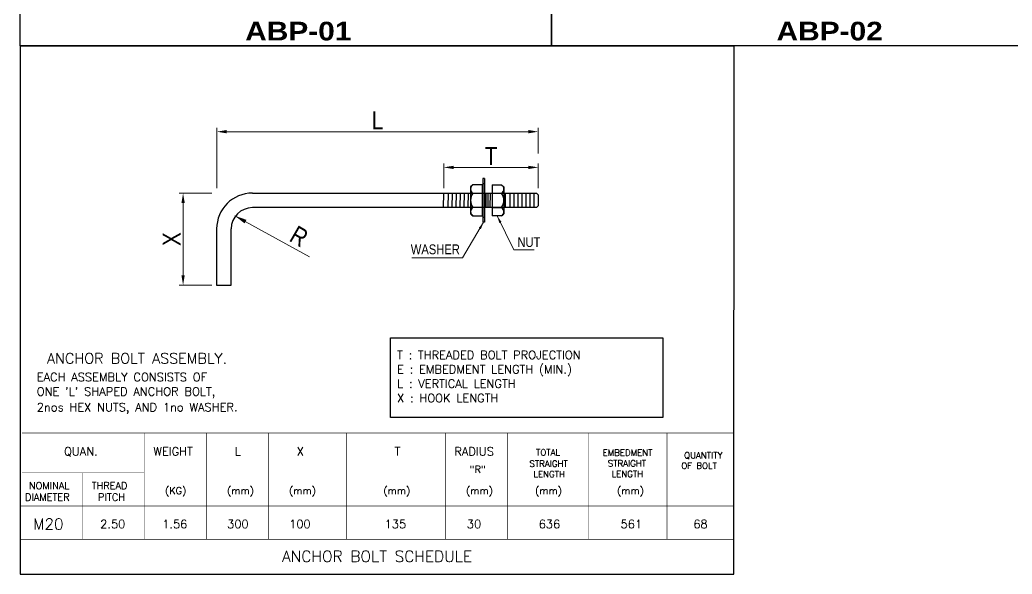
# Model space of a CAD drawing. Header units: millimetres. Extents: x 0 to 2669304, y -3314102 to 0.
# Drawn here: x 2230651 to 2232683, y -3144786 to -3143651 of the extents above; entities that cross this region are included whole.
import ezdxf
from ezdxf.enums import TextEntityAlignment as Align

# ---------------------------------------------------------------- set-up
doc = ezdxf.new("R2010")
doc.units = ezdxf.units.MM
doc.header["$LTSCALE"] = 0.4
doc.header["$MEASUREMENT"] = 0
doc.header["$PDMODE"] = 34
doc.layers.add('1FSDIM0', color=7, linetype='Continuous')
for name, color, linetype, lineweight in [('1NSDIM0', 7, 'Continuous', 9), ('TEXT', 7, 'Continuous', 13), ('Text Small', 7, 'Continuous', 0)]:
    doc.layers.add(name, color=color, linetype=linetype, lineweight=lineweight)
doc.styles.add('Khan', font='')
doc.styles.add('ROMAND', font='romand.shx')
doc.styles.get("Standard").update_dxf_attribs({"font": 'ARIALN.TTF'})
doc.styles.add('style2', font='ARIALN.TTF')
doc.styles.get('Khan').set_extended_font_data('Arial Black')
doc.dimstyles.new('shahid', dxfattribs={"dimtxt": 37.0005, "dimasz": 20, "dimexe": 8, "dimexo": 10, "dimgap": 5, "dimtad": 3, "dimdec": 0, "dimrnd": 1, "dimzin": 0, "dimdsep": 46, "dimtxsty": 'style2', "dimcen": 0.09, "dimclrt": 1, "dimadec": 0, "dimazin": 0, "dimtfac": 1, "dimtdec": 0, "dimtix": 1, "dimtmove": 1, "dimatfit": 3, "dimfxl": 0, "dimtolj": 1, "dimtzin": 0, "dimlwd": 5, "dimlwe": 5, "dimarcsym": 0})
doc.dimstyles.new('Standard-200', dxfattribs={"dimtxt": 200, "dimasz": 200, "dimexe": 75, "dimexo": 25, "dimgap": 100, "dimtad": 1, "dimdec": 0, "dimzin": 0, "dimdsep": 46, "dimtxsty": 'Standard', "dimcen": 0.09, "dimclrd": 256, "dimclrt": 256, "dimadec": 0, "dimazin": 0, "dimtfac": 1, "dimtdec": 0, "dimtmove": 0, "dimatfit": 3, "dimfxl": 0, "dimtolj": 1, "dimtzin": 0, "dimlwd": 9, "dimlwe": 9, "dimarcsym": 0})

# ---------------------------------------------------------------- blocks, each defined once
blk = doc.blocks.new('*D477')
at = {"layer": '1NSDIM0', "color": 0, "lineweight": 5}
for p, q in [((2231054.6, -3143996.1), (2231054.6, -3143872.3)), ((2231074.6, -3143880.3), (2231692.8, -3143880.3)), ((2231712.8, -3143924.7), (2231712.8, -3143872.3))]:
    blk.add_line(p, q, dxfattribs=at)
at = {"layer": '1NSDIM0', "color": 0}
for points in [[(2231074.6, -3143876.9), (2231074.6, -3143883.6), (2231054.6, -3143880.3)], [(2231692.8, -3143876.9), (2231692.8, -3143883.6), (2231712.8, -3143880.3)]]:
    blk.add_solid(points, dxfattribs=at)
at = {"layer": 'Defpoints', "color": 0}
for p in [(2231712.8, -3143880.3), (2231712.8, -3143934.7), (2231054.6, -3144006.1)]:
    blk.add_point(p, dxfattribs=at)
at = {"layer": '1NSDIM0', "color": 1, "insert": (2231383.7, -3143856.8), "char_height": 37, "attachment_point": 5, "style": 'style2'}
blk.add_mtext('\\A1;L', dxfattribs=at)
blk = doc.blocks.new('*D478')
at = {"layer": '1NSDIM0', "color": 0, "lineweight": 5}
for p, q in [((2231519.3, -3143996), (2231519.3, -3143945.4)), ((2231712.8, -3143996), (2231712.8, -3143945.4)), ((2231539.3, -3143953.4), (2231692.8, -3143953.4))]:
    blk.add_line(p, q, dxfattribs=at)
at = {"layer": '1NSDIM0', "color": 0}
for points in [[(2231539.3, -3143950.1), (2231539.3, -3143956.7), (2231519.3, -3143953.4)], [(2231692.8, -3143950.1), (2231692.8, -3143956.7), (2231712.8, -3143953.4)]]:
    blk.add_solid(points, dxfattribs=at)
at = {"layer": 'Defpoints', "color": 0}
for p in [(2231712.8, -3143953.4), (2231519.3, -3144006), (2231712.8, -3144006)]:
    blk.add_point(p, dxfattribs=at)
at = {"layer": '1NSDIM0', "color": 1, "insert": (2231616.1, -3143929.9), "char_height": 37, "attachment_point": 5, "style": 'style2'}
blk.add_mtext('\\A1;T', dxfattribs=at)
blk = doc.blocks.new('*D479')
at = {"layer": '1NSDIM0', "color": 0, "lineweight": 5}
for p, q in [((2231044.6, -3144006.1), (2230977.5, -3144006.1)), ((2230985.5, -3144174.5), (2230985.5, -3144026.1)), ((2231044.2, -3144194.5), (2230977.5, -3144194.5))]:
    blk.add_line(p, q, dxfattribs=at)
at = {"layer": '1NSDIM0', "color": 0}
for points in [[(2230982.2, -3144026.1), (2230988.9, -3144026.1), (2230985.5, -3144006.1)], [(2230982.2, -3144174.5), (2230988.9, -3144174.5), (2230985.5, -3144194.5)]]:
    blk.add_solid(points, dxfattribs=at)
at = {"layer": 'Defpoints', "color": 0}
for p in [(2230985.5, -3144006.1), (2231054.6, -3144006.1), (2231054.2, -3144194.5)]:
    blk.add_point(p, dxfattribs=at)
at = {"layer": '1NSDIM0', "color": 1, "insert": (2230962, -3144100.3), "char_height": 37, "attachment_point": 5, "rotation": 90, "style": 'style2'}
blk.add_mtext('\\A1;X', dxfattribs=at)

msp = doc.modelspace()

# ---------------------------------------------------------------- linework, layer by layer
at = {"linetype": 'Continuous'}
for p, q in [((2230651.835, -3143704.6355), (2230651.8193, -3144786.3485)), ((2230651.835, -3143704.6355), (2232113.795, -3143704.6355)), ((2232113.5935, -3144786.3485), (2232113.795, -3143704.6355)), ((2230651.8193, -3144786.3485), (2232113.5935, -3144786.3485))]:
    msp.add_line(p, q, dxfattribs=at)
for p, q in [((2231599.0102, -3143976.2788), (2231599.0102, -3144065.6575)), ((2231602.7343, -3143976.2788), (2231599.0102, -3143976.2788)), ((2231599.0102, -3143986.6835), (2231602.7343, -3143986.6835)), ((2231602.7343, -3143976.2788), (2231602.7343, -3144065.6575)), ((2231127.5225, -3144006.0717), (2231709.2725, -3144006.0717)), ((2231518.8027, -3144035.865), (2231519.3228, -3144006.0717)), ((2231528.4027, -3144033.5577), (2231528.8483, -3144008.0282)), ((2231536.5319, -3144035.865), (2231537.0519, -3144006.0717)), ((2231544.7416, -3144033.5577), (2231545.1872, -3144008.0282)), ((2231552.8707, -3144035.865), (2231553.3908, -3144006.0717)), ((2231561.0804, -3144033.5577), (2231561.5261, -3144008.0282)), ((2231569.2096, -3144035.865), (2231569.7297, -3144006.0717)), ((2231578.9375, -3143989.3132), (2231574.1152, -3143993.3549)), ((2231574.1152, -3143993.3549), (2231574.1152, -3144048.7354)), ((2231597.7556, -3143989.3132), (2231578.9375, -3143989.3132)), ((2231597.7556, -3143989.3132), (2231597.7556, -3144052.6231)), ((2231605.9721, -3144035.8646), (2231606.4921, -3144006.0717)), ((2231610.0586, -3144035.7609), (2231610.5787, -3144005.9676)), ((2231614.1805, -3144035.865), (2231614.7006, -3144006.0717)), ((2231618.698, -3143989.3132), (2231618.698, -3144052.6231)), ((2231618.698, -3143989.3132), (2231637.5161, -3143989.3132)), ((2231637.5161, -3143989.3132), (2231642.3384, -3143993.3549)), ((2231642.3384, -3143993.3549), (2231642.3384, -3144048.7354)), ((2231645.5615, -3144035.865), (2231646.0815, -3144006.0717)), ((2231655.1596, -3144033.6618), (2231655.6053, -3144008.1323)), ((2231663.2906, -3144035.865), (2231663.8107, -3144006.0717)), ((2231671.4985, -3144033.6618), (2231671.9441, -3144008.1323)), ((2231679.6295, -3144035.865), (2231680.1495, -3144006.0717)), ((2231687.8374, -3144033.6618), (2231688.283, -3144008.1323)), ((2231695.9684, -3144035.865), (2231696.4884, -3144006.0717)), ((2231709.2725, -3144006.0717), (2231712.8193, -3144009.6185)), ((2231704.1713, -3144033.9469), (2231704.6169, -3144008.4174)), ((2231712.8193, -3144009.6185), (2231712.8193, -3144032.3182)), ((2231709.2725, -3144035.865), (2231127.5225, -3144035.865)), ((2231578.9375, -3144052.6231), (2231574.1152, -3144048.7354)), ((2231617.4435, -3144035.8646), (2231637.5161, -3144035.8646)), ((2231637.5161, -3144052.6231), (2231642.3384, -3144048.7354)), ((2231712.8193, -3144032.3182), (2231709.2725, -3144035.865)), ((2231578.9375, -3144052.6231), (2231597.7556, -3144052.6231)), ((2231599.0102, -3144055.2528), (2231602.7343, -3144055.2528)), ((2231602.7343, -3144065.6575), (2231599.0102, -3144065.6575)), ((2231637.5161, -3144052.6231), (2231618.698, -3144052.6231)), ((2231054.1522, -3144079.442), (2231054.1522, -3144194.4864)), ((2231083.9454, -3144194.4864), (2231083.9454, -3144079.442)), ((2231083.9675, -3144079.4199), (2231083.9675, -3144079.4642)), ((2231054.1522, -3144194.4864), (2231083.9454, -3144194.4864))]:
    msp.add_line(p, q)
for points in [[(2230651.835, -3142501.3355), (2231739.9577, -3142501.3355), (2231739.9577, -3143704.6355), (2230651.835, -3143704.6355)], [(2231739.9577, -3142501.3355), (2232828.0803, -3142501.3355), (2232828.0803, -3143704.6355), (2231739.9577, -3143704.6355)]]:
    msp.add_lwpolyline(points, close=True, dxfattribs=at)
msp.add_lwpolyline([(2231410.1849, -3144302.5953), (2231967.6632, -3144302.5953), (2231967.6632, -3144465.8034), (2231410.1849, -3144465.8034)], close=True)
at = {"linetype": 'Continuous', "const_width": 1.2}
for points in [[(2230655.8414, -3144497.5504), (2232113.6092, -3144497.5504)], [(2230905.8812, -3144715.1377), (2230905.8872, -3144497.5504)], [(2231032.9073, -3144715.1377), (2231032.9133, -3144497.5504)], [(2231159.9334, -3144715.1377), (2231159.9395, -3144497.5504)], [(2231319.6769, -3144715.1377), (2231319.6829, -3144497.5504)], [(2231522.3585, -3144715.1377), (2231522.3645, -3144497.5504)], [(2231649.4249, -3144715.1377), (2231649.431, -3144497.5504)], [(2231815.6686, -3144715.1377), (2231815.6746, -3144497.5504)], [(2231976.6764, -3144715.1377), (2231976.6825, -3144497.5504)], [(2230655.851, -3144578.9211), (2230905.8872, -3144578.9211)], [(2230778.8558, -3144715.1377), (2230778.8611, -3144578.9211)], [(2230651.8273, -3144647.0294), (2232113.6092, -3144647.0294)], [(2230651.8273, -3144715.1377), (2232113.6092, -3144715.1377)]]:
    msp.add_lwpolyline(points, dxfattribs=at)
for centre, radius, start, end in [((2231127.5225, -3144079.442), 73.3703, 90, 180), ((2231583.8063, -3143997.6925), 9.6911, 120.1590226, 239.8409774), ((2231599.5346, -3144020.9682), 25.4194, 144.124437, 215.875563), ((2231632.6473, -3143997.6925), 9.6911, 300.1590226, 59.8409774), ((2231616.919, -3144020.9682), 25.4194, 324.124437, 35.875563), ((2231127.5225, -3144079.442), 43.5771, 90, 180), ((2231583.8063, -3144044.2439), 9.6911, 120.1590226, 239.8409774), ((2231632.6473, -3144044.2439), 9.6911, 300.1590226, 59.8409774)]:
    msp.add_arc(centre, radius, start, end)
at = {"layer": 'Defpoints', "color": 2, "linetype": 'ByBlock'}
msp.add_point((2231712.8193, -3143919.6145), dxfattribs=at)
at = {"layer": 'Defpoints', "linetype": 'ByBlock'}
for p in [(2231115.5971, -3144006.0717), (2231614.7006, -3144006.0717), (2231712.8193, -3144012.2276), (2231103.61, -3144043.0162), (2231054.1743, -3144071.9513)]:
    msp.add_point(p, dxfattribs=at)

# ---------------------------------------------------------------- texts
at = {"style": 'ROMAND'}
msp.add_text('ANCHOR BOLT SCHEDULE', height=22.982234, dxfattribs=at).set_placement((2231382.7064, -3144749.8704), align=Align.MIDDLE)
at = {"layer": '1FSDIM0', "style": 'Khan'}
for s, p in [('ABP-01', (2231221.4307, -3143693.4341)), ('ABP-02', (2232309.5534, -3143693.4341))]:
    msp.add_text(s, height=38.25, dxfattribs=at).set_placement(p, align=Align.CENTER)
at = {"layer": 'TEXT', "style": 'ROMAND'}
for s, height, p in [('T : THREADED BOLT PROJECTION', 17.165691, (2231423.722, -3144346.0003)), ('E : EMBEDMENT LENGTH (MIN.)', 17.165691, (2231423.722, -3144375.4185)), ('L : VERTICAL LENGTH', 17.165691, (2231423.722, -3144404.8356)), ('X : HOOK LENGTH', 17.165691, (2231423.722, -3144434.2538)), ('QUAN.', 17.16569, (2230741.5617, -3144543.5567)), ('WEIGHT', 17.16569, (2230924.4878, -3144543.5567)), ('L', 17.1657, (2231091.586, -3144543.5567)), ('X', 17.1657, (2231218.5377, -3144543.5567)), ('T', 17.1657, (2231418.7096, -3144543.5567)), ('RADIUS', 17.16569, (2231540.856, -3144543.5567)), ('TOTAL', 12.87427, (2231708.2703, -3144543.5567)), ('EMBEDMENT', 12.87427, (2231844.6566, -3144544.05)), ('STRAIGHT', 12.87427, (2231694.8934, -3144566.5416)), ('STRAIGHT', 12.87427, (2231855.242, -3144566.1452)), ('"R"', 14.59084, (2231572.2718, -3144578.8027)), ('LENGTH', 12.87427, (2231702.9678, -3144588.049)), ('LENGTH', 12.87427, (2231863.0275, -3144587.5646)), ('NOMINAL', 14.59084, (2230669.8831, -3144612.6356)), ('THREAD', 14.59084, (2230798.4477, -3144612.6356)), ('(KG)', 14.59084, (2230948.4841, -3144622.5976)), ('(mm)', 14.59084, (2231075.5102, -3144622.5976)), ('(mm)', 14.59084, (2231202.4619, -3144622.5976)), ('(mm)', 14.59084, (2231395.6078, -3144622.5976)), ('(mm)', 14.59084, (2231564.909, -3144622.5976)), ('(mm)', 14.59084, (2231706.3961, -3144622.5976)), ('(mm)', 14.59084, (2231874.1155, -3144622.5976)), ('DIAMETER', 14.59084, (2230661.8619, -3144635.9758)), ('PITCH', 14.59084, (2230811.4873, -3144635.9758)), ('2.50', 17.16569, (2230815.7846, -3144692.2526)), ('1.56', 17.16569, (2230942.8107, -3144692.2526)), ('300', 17.16569, (2231075.5955, -3144692.2526)), ('100', 17.16569, (2231202.6217, -3144692.2526)), ('135', 17.16569, (2231398.1405, -3144692.2526)), ('30', 17.16569, (2231566.4833, -3144692.2526)), ('636', 17.16569, (2231713.6552, -3144692.2526)), ('561', 17.16569, (2231881.3806, -3144692.2526)), ('68', 17.16569, (2232030.3427, -3144692.2526))]:
    msp.add_text(s, height=height, dxfattribs=at).set_placement(p)
msp.add_text('ANCHOR BOLT ASSEMBLY.', height=21.457113, dxfattribs=at).set_placement((2230891.2318, -3144344.5045), align=Align.MIDDLE)
at = {"layer": 'TEXT', "color": 7, "linetype": 'Continuous', "style": 'ROMAND'}
msp.add_text('M20', height=22.70163, dxfattribs=at).set_placement((2230678.4318, -3144695.0352))
at = {"layer": 'TEXT', "insert": (2231219.2056, -3144070.7493), "char_height": 37.0005, "width": 27.650004, "attachment_point": 1, "rotation": 329.9073371, "style": 'ROMAND'}
msp.add_mtext('{\\fArial Narrow|b0|i0|c0|p34;R}', dxfattribs=at)
at = {"layer": 'TEXT', "attachment_point": 1, "style": 'ROMAND'}
for s, insert, char_height, width in [('{\\fArial Narrow|b0|i0|c0|p34;NUT}', (2231670.1721, -3144096.4215), 20, 76.723624), ('{\\fArial Narrow|b0|i0|c0|p34;WASHER}', (2231451.7665, -3144111.1912), 20, 104.334046), (' QUANTITY\\P{\\W0.261904; }OF BOLT', (2232002.8302, -3144536.5915), 12.874268, 87.667634)]:
    msp.add_mtext(s, dxfattribs=dict(at, insert=insert, char_height=char_height, width=width))
at = {"layer": 'TEXT', "char_height": 17.165691, "attachment_point": 7, "style": 'ROMAND'}
for s, insert in [('EACH ASSEMBLY CONSISTS OF', (2230685.8502, -3144391.3506)), ("ONE 'L' SHAPED ANCHOR BOLT, ", (2230685.8502, -3144426.1883)), ('2nos HEX NUTS, AND 1no WASHER.', (2230685.8502, -3144458.2666))]:
    msp.add_mtext(s, dxfattribs=dict(at, insert=insert))

# ---------------------------------------------------------------- dimensions: what is measured, and where the dimension line sits
at = {"layer": '1NSDIM0'}
for base, p1, p2, text, picture, middle in [((2231712.8193, -3143880.2692), (2231054.6398, -3144006.0717), (2231712.8193, -3143934.7498), 'L', '*D477', (2231383.7296, -3143856.7689)), ((2231712.8193, -3143953.4135), (2231519.3246, -3144005.9676), (2231712.8193, -3144005.9676), 'T', '*D478', (2231616.0719, -3143929.9132))]:
    dim = msp.add_linear_dim(base=base, p1=p1, p2=p2, text=text, dimstyle='shahid', dxfattribs=at)
    dim.commit()
    dim.dimension.update_dxf_attribs({"geometry": picture, "text_midpoint": middle})
dim = msp.add_linear_dim(base=(2230985.5422, -3144006.0717), p1=(2231054.1743, -3144194.4864), p2=(2231054.6398, -3144006.0717), angle=90, text='X', dimstyle='shahid', dxfattribs=at)
dim.commit()
dim.dimension.update_dxf_attribs({"geometry": '*D479', "text_midpoint": (2230962.0419, -3144100.2791)})

# ---------------------------------------------------------------- leaders
at = {"layer": 'Text Small'}
for points, override in [([(2231091.4684, -3144052.4352), (2231244.4506, -3144136.5998)], {"dimasz": 25, "dimtad": 0}), ([(2231600.8722, -3144065.6575), (2231557.4914, -3144138.8204), (2231453.8123, -3144138.8204)], {"dimasz": 15, "dimtad": 0}), ([(2231628.67, -3144052.6231), (2231662.5227, -3144122.0409), (2231704.339, -3144122.0409)], {"dimasz": 15, "dimtad": 0})]:
    msp.add_leader(points, dimstyle='Standard-200', override=override, dxfattribs=at)

doc.saveas('drawing.dxf')
